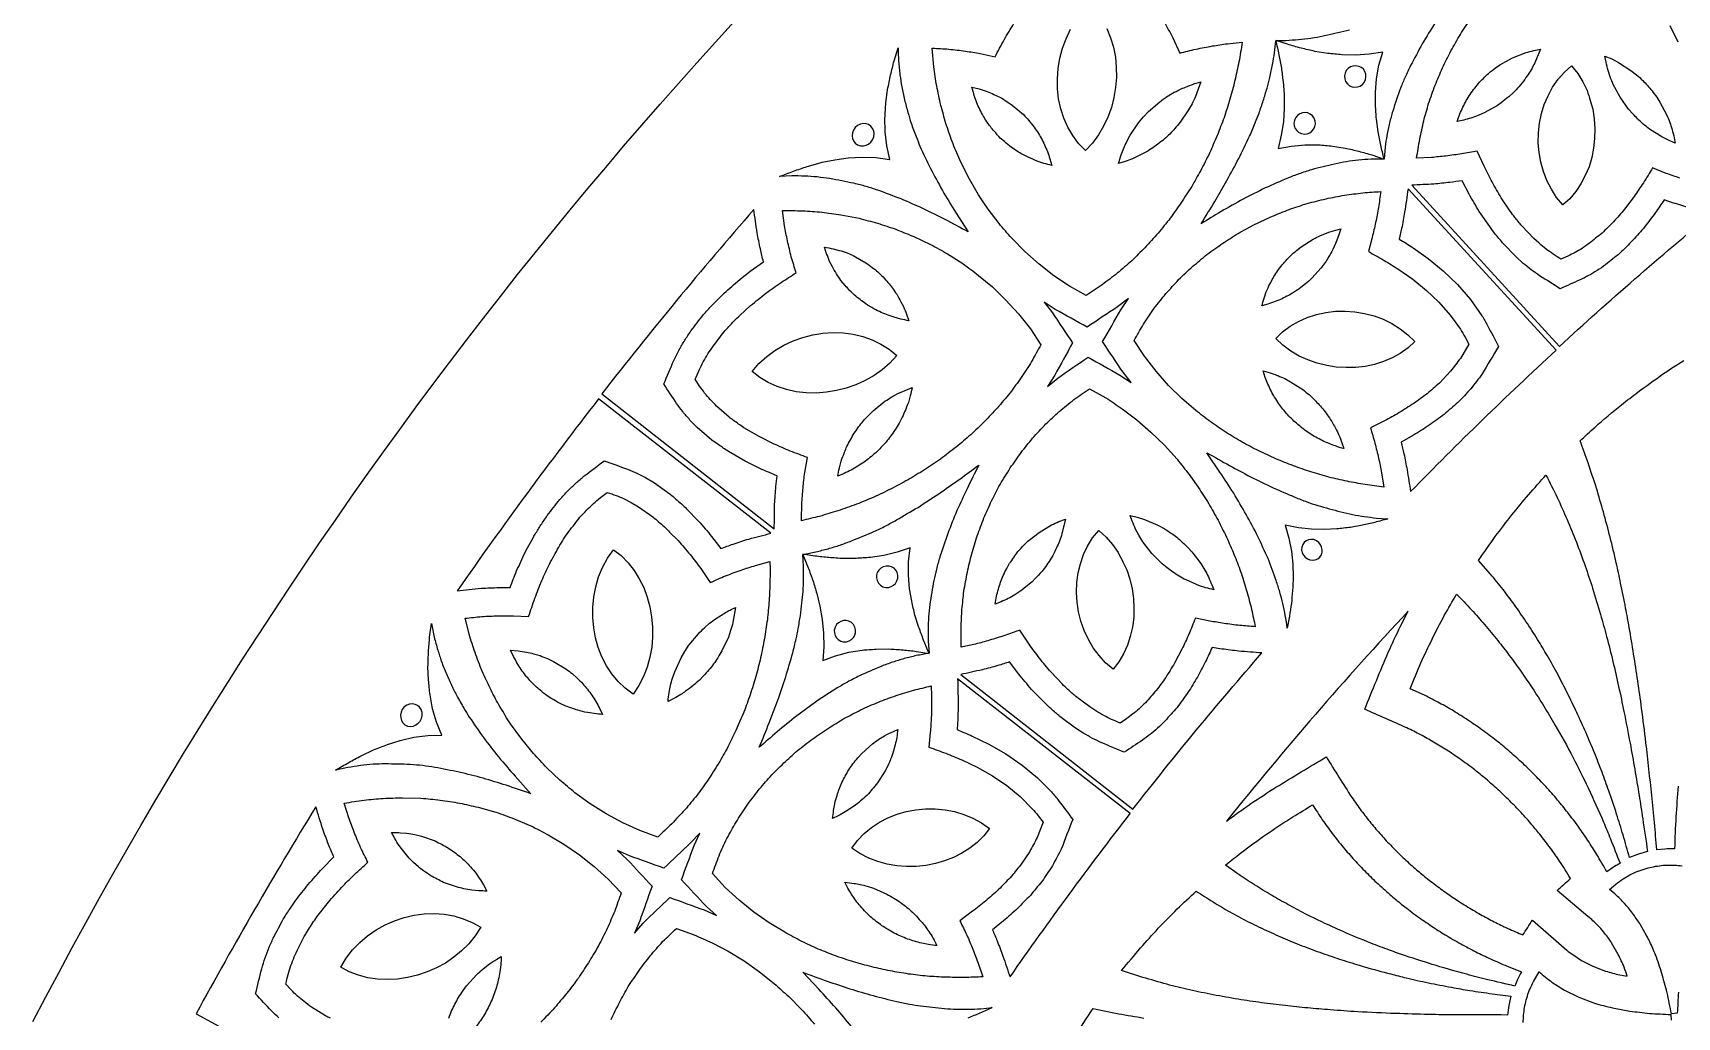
# Model space of a CAD drawing. Extents: x 10 to 990, y 10 to 990.
# Drawn here: x 65.1 to 239.3, y 726.1 to 830.3 of the extents above; entities that cross this region are included whole.
import ezdxf

# ---------------------------------------------------------------- set-up
doc = ezdxf.new("R2010")
doc.units = 0

msp = doc.modelspace()

# ---------------------------------------------------------------- linework, layer by layer
for points in [[(65.1, 725.64), (66.47, 728.27), (67.87, 730.88), (69.27, 733.49), (70.69, 736.09), (72.13, 738.68), (73.58, 741.26), (75.05, 743.83), (76.53, 746.39), (78.03, 748.94), (79.54, 751.48), (81.07, 754.01), (82.61, 756.53), (84.16, 759.04), (85.74, 761.54), (87.32, 764.02), (88.92, 766.5), (90.54, 768.97), (92.16, 771.43), (93.81, 773.88), (95.47, 776.32), (97.14, 778.75), (98.82, 781.16), (100.52, 783.57), (102.24, 785.96), (103.97, 788.35), (105.71, 790.72), (107.47, 793.09), (109.24, 795.44), (111.02, 797.78), (112.82, 800.11), (114.63, 802.43), (116.45, 804.74), (118.29, 807.03), (120.14, 809.32), (122.01, 811.59), (123.89, 813.85), (125.78, 816.1), (127.68, 818.34), (129.6, 820.57), (131.53, 822.79), (133.48, 824.99), (135.43, 827.18), (137.4, 829.36), (139.39, 831.53)], [(178.86, 830.79), (179.25, 829.81), (179.56, 828.82), (179.77, 827.77), (179.86, 826.7), (179.87, 825.63), (179.79, 824.55), (179.62, 823.49), (179.35, 822.44), (178.97, 821.43), (178.52, 820.45), (177.97, 819.54), (177.33, 818.67), (176.59, 817.88), (175.86, 818.63), (175.25, 819.47), (174.73, 820.36), (174.32, 821.31), (173.98, 822.31), (173.76, 823.35), (173.65, 824.41), (173.63, 825.49), (173.71, 826.57), (173.88, 827.65), (174.17, 828.71), (174.56, 829.72), (175.03, 830.72)]]:
    msp.add_lwpolyline(points)
for points in [[(184.98, 831.47, -0.002935), (185.84, 829.81), (186.6, 828.19, -0.005789), (188.31, 828.62, -0.006047), (190.04, 828.95, -0.005944), (191.63, 829.19), (193.21, 829.34, -0.002495), (192.86, 827.26, -0.002814), (192.43, 825.28, -0.002955), (191.91, 823.31, -0.002636), (191.28, 821.36, -0.002794), (190.55, 819.46, -0.002935), (189.73, 817.59, -0.002478), (188.81, 815.77, 0.001086), (187.85, 814.07, -0.002367), (186.71, 812.3, 0.001131), (185.58, 810.71, 0.00127), (184.31, 809.14, -0.002791), (182.89, 807.58, 0.001011), (181.51, 806.21, 0.001049), (179.97, 804.88, 0.001099), (178.36, 803.65, 0.001308), (176.67, 802.53), (174.92, 803.52), (173.26, 804.62), (171.69, 805.84), (170.19, 807.17), (168.79, 808.59, -0.004389), (167.45, 810.15), (166.28, 811.68, -0.004314), (165.14, 813.42), (164.17, 815.1), (163.28, 816.9, -0.005008), (162.47, 818.84, -0.004978), (161.81, 820.76, -0.001008), (161.28, 822.66, -0.005139), (160.84, 824.72, -0.004987), (160.54, 826.75), (160.37, 828.72, -0.005447), (162.13, 828.62, -0.006071), (163.88, 828.41, -0.006066), (165.46, 828.15), (167.02, 827.8, -0.004158), (168, 829.62, -0.005153), (169.02, 831.33, -0.001127)], [(213.64, 831.41, 0.004188), (212.27, 829.17, 0.004559), (211.04, 826.87, 0.007049), (210.46, 825.64, 0.007924), (209.98, 824.5, 0.00461), (209.15, 822.06, 0.006644), (208.81, 820.8, 0.008101), (208.54, 819.48, 0.007388), (208.34, 818.24), (208.23, 817.01, -0.004712), (207.88, 818.46, -0.004571), (207.62, 819.87), (207.42, 821.21, -0.006573), (207.32, 822.71), (207.32, 824.07), (207.43, 825.49), (207.69, 826.91), (208.09, 828.31), (206.65, 828.09), (205.2, 827.98), (203.77, 828.02, -0.004781), (202.26, 828.17), (200.91, 828.38, -0.003813), (199.44, 828.72, -0.005345), (197.99, 829.13), (196.76, 829.52, 0.004957), (198.17, 829.56, 0.003628), (199.5, 829.67, 0.005063), (200.81, 829.84, 0.004295), (202.1, 830.08, -0.00142), (204.58, 830.66, 0.00338)], [(239.57, 814.96, -0.004162), (238.11, 815.46), (236.67, 816.03, -0.002248), (235.71, 814.47, -0.003639), (234.72, 813.01), (233.7, 811.66, 0.001103), (232.55, 810.34, -0.004906), (231.32, 809.13, 0.001158), (229.97, 808.05, -0.009257), (229.21, 807.52, -0.007853), (228.47, 807.09, -0.006145), (227.7, 806.7), (226.97, 806.37), (226.97, 806.37, -0.006083), (226.14, 806.91, -0.008381), (225.4, 807.44, -0.009702), (224.65, 808.06), (224.08, 808.58), (222.82, 809.91, -0.009505), (222.1, 810.79, -0.0124), (221.6, 811.46), (220.64, 812.88, -0.004657), (219.67, 814.55, -0.003809), (218.83, 816.21), (218.1, 817.83, -0.003766), (216.45, 817.52, -0.003853), (214.78, 817.3, -0.004019), (213.24, 817.14), (211.68, 817.06, -0.004908), (212.01, 819.08, -0.005088), (212.43, 821.01, -0.001313), (212.95, 822.86, -0.005057), (213.64, 824.8, -0.005342), (214.42, 826.63, -0.00525), (215.31, 828.43, -0.005606), (216.31, 830.17, -0.005024), (217.43, 831.83, -0.001153)], [(238.51, 831.13), (239.36, 829.4, -0.003133)], [(240.62, 811.8, -0.003677), (238.9, 812.32), (237.9, 812.66, -0.003745), (236.98, 811.3, 0.001114), (235.86, 809.82, 0.001349), (234.59, 808.37, -0.004855), (233.2, 807, 0.001333), (231.7, 805.79, -0.007078), (230.79, 805.16, -0.007069), (229.9, 804.64, -0.006348), (229, 804.18, 0.001644), (226.89, 803.24, -0.002175), (224.71, 804.62, -0.007314), (223.81, 805.26, -0.005317), (222.98, 805.93), (222.21, 806.62), (220.79, 808.11, -0.006968), (220.01, 809.04, -0.006765), (219.42, 809.82), (218.31, 811.44, -0.004349), (217.23, 813.26), (216.5, 814.68, -0.004631), (215.18, 814.5, -0.003391), (213.51, 814.33, 0.001505), (211.16, 814.2), (211.16, 814.2), (226.8, 797.14, -0.013282), (243, 811.22, -0.001905)], [(239.4, 750.58, 0.009041), (239.15, 747.3, 0.00563), (239, 743.92), (239, 743.92, 0.012729), (237.96, 743.91), (237.13, 743.83, 0.002439), (236.59, 749.58, 0.002903), (235.97, 755.17, 0.003222), (235.51, 758.83, 0.006232), (235.1, 761.71, 0.006828), (234.2, 767.36, 0.009543), (233.82, 769.43, 0.005116), (233.29, 772.08, 0.003247), (232.83, 774.22, 0.001977), (232.18, 776.93, 0.002516), (231.47, 779.6, 0.001814), (230.73, 782.13, 0.003), (229.84, 784.79, -0.001194), (228.99, 787.13, -0.007783), (230.58, 788.59, -0.010186), (233.39, 790.96, -0.010067), (235.12, 792.29, -0.005437), (237.73, 794.18, -0.009944), (239.97, 795.66)], [(96.61, 725.99, -0.017147), (96.11, 726.24), (94.61, 727.17, -0.008963), (93.82, 727.75, -0.008119), (93.12, 728.34, -0.008347), (92.46, 728.98), (91.89, 729.61), (91.89, 729.61, -0.006748), (92.14, 730.63, -0.007662), (92.44, 731.57, -0.009078), (92.78, 732.48, -0.008251), (93.19, 733.38, -0.001046), (94.07, 735.05, -0.010498), (94.95, 736.38, -0.01928), (95.45, 737.07), (96.4, 738.28, -0.004827), (97.78, 739.82, -0.00459), (99.18, 741.22, -0.001139), (100.59, 742.5, -0.005896), (99.81, 744.07, -0.005692), (99.13, 745.7, -0.005724), (98.56, 747.21), (98.08, 748.76, -0.005399), (100.18, 749.09, -0.005339), (102.22, 749.27, -0.004521), (104.26, 749.34), (106.21, 749.29, -0.001012), (108.23, 749.1, -0.004571), (110.31, 748.77, -0.004588), (112.27, 748.33), (114.13, 747.81, -0.004052), (116.09, 747.11), (117.86, 746.36, -0.004136), (119.7, 745.41), (121.34, 744.44), (122.99, 743.3), (124.55, 742.07), (126.04, 740.71), (127.42, 739.26, 0.001163), (126.74, 737.34, 0.001288), (125.94, 735.48, 0.001078), (125.02, 733.66, -0.002428), (123.95, 731.87, 0.001017), (122.88, 730.24, 0.001059), (121.66, 728.63, 0.001246), (120.35, 727.08, -0.002627), (118.91, 725.56, -0.002704)], [(91.16, 726.02, -0.007455), (90.38, 726.76, -0.000749), (88.69, 728.58, -0.001707), (89.34, 731.22, -0.006444), (89.71, 732.4, -0.006987), (90.12, 733.5, -0.007603), (90.62, 734.59, -0.001296), (91.62, 736.49, -0.006752), (92.38, 737.66, -0.006999), (92.95, 738.48, -0.001309), (94.26, 740.16, -0.004398), (95.77, 741.85), (96.99, 743.07, -0.006506), (96.43, 744.37, -0.005615), (95.81, 746.01, -0.001264), (95.07, 748.38), (95.07, 748.38, 0.013328), (82.39, 726.46), (102.77, 715.37, -0.004948)], [(239.41, 728.76, 0.001806), (239.29, 726.51), (238.68, 726.47), (238.68, 726.47, -0.001625), (238.22, 728.69, -0.001479), (237.67, 730.73, 0.004329), (236.99, 732.69, 0.014144), (236.39, 734.07, 0.027527), (236.03, 734.75), (235.4, 735.87, 0.015143), (234.65, 736.97, 0.030674), (233.77, 738.06, 0.019293), (232.67, 739.16), (232.12, 739.63), (232.77, 740.2, -0.014059), (233.55, 740.74, -0.015058), (234.28, 741.16), (234.95, 741.48, -0.012089), (235.8, 741.79, -0.016387), (236.59, 742, -0.014856), (237.39, 742.14, -0.015861), (238.21, 742.21, -0.015452), (239, 742.21, -0.015854), (239.8, 742.13, -0.014018)], [(126.37, 725.86, -0.005422), (127.23, 727.66, -0.000999), (128.17, 729.34, -0.005318), (129.32, 731.06, -0.001061), (130.49, 732.59, -0.001302), (131.81, 734.1, -0.001164), (133.26, 735.5), (135.15, 734.83, -0.004427), (137.04, 733.98), (138.75, 733.09), (140.44, 732.06), (142.08, 730.91), (143.64, 729.66, -0.00328), (145.16, 728.28), (146.53, 726.92, -0.003133), (147.89, 725.37, -0.003097)], [(109.17, 726.01, -0.009122), (109.46, 726.76, -0.010429), (109.8, 727.49, -0.010063), (110.19, 728.18, -0.012635), (110.67, 728.91), (111.04, 729.43), (112.11, 730.62, -0.010417), (112.76, 731.2), (113.34, 731.66, -0.012837), (114.25, 732.25), (114.71, 732.53, -0.007892), (114.66, 731.64), (114.57, 730.92, -0.006883), (114.4, 730.05, -0.00865), (114.2, 729.28), (113.98, 728.59, -0.006775), (113.66, 727.79, -0.009251), (113.31, 727.08, -0.00944), (112.93, 726.39, -0.023407), (112.04, 725.09, -0.008108)], [(151.82, 725.11, 0.001295), (150.15, 727.1, 0.002113), (148.35, 729.07), (146.65, 730.86), (146.65, 730.86, 0.002041), (149.23, 729.92, 0.001577), (151.63, 729.11, 0.001976), (154.11, 728.38, 0.001605), (156.61, 727.75, 0.005455), (157.95, 727.48, 0.005902), (159.14, 727.29, 0.001768), (161.67, 727.02, 0.005025), (162.95, 726.95, 0.004159), (164.21, 726.94, 0.004907), (165.5, 727), (166.7, 727.11, -0.002751), (165.41, 726.52, -0.003329), (164.15, 726.01)], [(222.98, 725.53, -0.016234), (223.01, 726.33, -0.013517), (223.12, 727.14, -0.017024), (223.29, 727.93, -0.015247), (223.54, 728.72, -0.014156), (223.87, 729.48, -0.01582), (224.26, 730.24), (224.67, 730.89, 0.030241), (226.02, 729.81), (227.34, 728.97), (228.86, 728.22), (230.51, 727.59, 0.019773), (232.42, 727.09), (234.26, 726.74, -0.001346), (236.35, 726.5, -0.001536), (238.6, 726.38), (238.65, 725.77)], [(175.45, 724.05, -0.002396), (177.4, 727.02, 0.001779), (180.12, 726.46, 0.001617), (182.79, 726.01, 0.00286)]]:
    msp.add_lwpolyline(points, format="xyb")
for points in [[(188.85, 810.12, 0.00127), (190.3, 812.49), (191.59, 814.72, 0.001518), (192.84, 817.03, 0.001719), (193.99, 819.4, 0.005816), (194.59, 820.83, 0.004963), (194.99, 821.84, 0.004373), (195.43, 823.16, 0.006951), (195.83, 824.47, 0.00627), (196.14, 825.62, 0.005509), (196.42, 826.99, 0.005433), (196.62, 828.23), (196.76, 829.51, -0.003399), (197.09, 828.03, -0.004054), (197.35, 826.61, -0.004482), (197.53, 825.18), (197.65, 823.82), (197.66, 822.38), (197.56, 820.93), (197.34, 819.5), (197, 818.08), (198.42, 818.35), (199.85, 818.49), (201.27, 818.48, -0.006218), (202.78, 818.35), (204.11, 818.14, -0.004965), (205.57, 817.8, -0.004544), (206.95, 817.41), (208.23, 816.98, 0.006063), (206.85, 816.96, 0.006189), (205.53, 816.86, 0.006796), (204.26, 816.7, 0.005808), (202.98, 816.45, 0.001454), (200.55, 815.85, 0.007169), (199.2, 815.4, 0.00603), (198.04, 814.96, 0.004313), (195.65, 813.92, 0.003675), (193.32, 812.74, 0.004535), (190.97, 811.42, 0.00168), (188.85, 810.12)], [(164.16, 809.27, 0.003736), (161.73, 810.58, 0.003279), (159.45, 811.71, 0.003993), (157.06, 812.76, 0.003622), (154.6, 813.68, 0.005429), (153.36, 814.08, 0.006824), (152.08, 814.41, 0.004458), (149.5, 814.91, 0.007232), (148.19, 815.08, 0.005343), (146.85, 815.17, 0.00686), (145.49, 815.19), (144.19, 815.12, -0.003916), (145.68, 815.7, -0.004838), (147.12, 816.19), (148.5, 816.59, -0.006482), (150.05, 816.9), (151.46, 817.1), (152.93, 817.19), (154.42, 817.13), (155.85, 816.94), (155.86, 816.93), (155.89, 816.93), (155.57, 818.38), (155.38, 819.85), (155.36, 821.34, -0.005993), (155.46, 822.91), (155.64, 824.33, -0.004539), (155.96, 825.89, -0.005183), (156.33, 827.38), (156.75, 828.77, 0.00704), (156.8, 827.31, 0.007037), (156.95, 825.89, 0.007346), (157.13, 824.63, 0.006828), (157.44, 823.25, 0.008319), (157.79, 821.92, 0.006422), (158.13, 820.78, 0.007886), (158.66, 819.37, 0.006685), (159.07, 818.33, 0.004213), (160.19, 815.96, 0.003002), (161.44, 813.66, 0.003605), (162.83, 811.35), (164.16, 809.27)], [(215.98, 820.96, -0.008917), (216.26, 821.76, -0.009991), (216.58, 822.48, -0.010063), (216.94, 823.17, -0.011836), (217.34, 823.83, -0.011927), (217.83, 824.5), (218.22, 824.98, -0.011214), (219.29, 826.05, -0.012497), (220.05, 826.64), (220.5, 826.96), (221.84, 827.69), (223.27, 828.25, -0.010371), (224.1, 828.47), (224.8, 828.61), (224.2, 827.16, -0.009634), (223.8, 826.42, -0.009046), (223.39, 825.78, -0.013189), (222.85, 825.06), (222.51, 824.62, -0.007543), (221.93, 824.03), (221.44, 823.57, -0.01208), (220.63, 822.94), (220.24, 822.66), (218.91, 821.91), (218.21, 821.6, -0.009064), (217.43, 821.32, -0.008391), (216.67, 821.11), (215.98, 820.96)], [(239.08, 818.66, -0.009172), (238.3, 819), (237.67, 819.32), (236.35, 820.16, -0.010229), (235.69, 820.68, -0.011643), (235.08, 821.25, -0.010333), (234.59, 821.75), (234.13, 822.27), (233.25, 823.52), (232.51, 824.89, -0.009735), (232.19, 825.67), (231.97, 826.35, -0.010506), (231.76, 827.24), (231.63, 827.89), (232.36, 827.58), (233.05, 827.22), (234.37, 826.37), (234.97, 825.9, -0.011416), (235.64, 825.29, -0.010526), (236.12, 824.78, -0.010041), (236.62, 824.2, -0.012536), (237.11, 823.52), (237.45, 823), (238.18, 821.64, -0.008639), (238.5, 820.86, -0.011056), (238.74, 820.12, -0.012065), (238.96, 819.22), (239.08, 818.66)], [(227.18, 812.12), (226.51, 812.91), (225.95, 813.79), (225.48, 814.7), (225.12, 815.66), (224.83, 816.66), (224.65, 817.68), (224.57, 818.71), (224.59, 819.74), (224.7, 820.77), (224.9, 821.79), (225.2, 822.77), (225.6, 823.69), (226.09, 824.6), (226.67, 825.42), (227.33, 826.18), (228.1, 826.85), (228.75, 826.04), (229.28, 825.14), (229.73, 824.22, -0.007354), (230.08, 823.17), (230.33, 822.25), (230.5, 821.22), (230.56, 820.18), (230.53, 819.15), (230.42, 818.13), (230.23, 817.14), (229.94, 816.16), (229.55, 815.24), (229.09, 814.36), (228.54, 813.54), (227.91, 812.78), (227.18, 812.12)], [(164.56, 824.6), (165.34, 824.41, -0.007262), (166.18, 824.13, -0.010314), (166.9, 823.83), (167.54, 823.52, -0.007648), (168.27, 823.08), (168.85, 822.68), (170.02, 821.68, -0.008034), (170.58, 821.08), (171.03, 820.53, -0.008382), (171.51, 819.85, -0.010194), (171.91, 819.18, -0.010528), (172.26, 818.49, -0.009771), (172.57, 817.76, -0.007454), (172.83, 817.01), (173.04, 816.3, -0.006907), (172.2, 816.52), (171.5, 816.74, -0.011351), (170.52, 817.18, -0.01827), (169.95, 817.46, -0.011985), (169.35, 817.81), (168.76, 818.21, -0.011914), (168.01, 818.83), (167.58, 819.2, -0.011546), (166.93, 819.92, -0.01483), (166.53, 820.41, -0.012521), (166.05, 821.1, -0.012113), (165.68, 821.7, -0.011593), (165.33, 822.4, -0.008817), (165.02, 823.13, -0.010251), (164.76, 823.89), (164.56, 824.6)], [(188.81, 825.14), (188.26, 823.61, -0.009523), (187.89, 822.81), (187.53, 822.18), (186.63, 820.87, -0.009569), (186.08, 820.21, -0.008916), (185.53, 819.63, -0.009999), (184.95, 819.1, -0.010998), (184.27, 818.55), (183.75, 818.17, -0.0082), (183.01, 817.72, -0.012802), (182.13, 817.27, -0.014652), (181.57, 817.01, -0.007995), (180.82, 816.73), (180.11, 816.5, -0.010681), (180.39, 817.43, -0.012507), (180.65, 818.12, -0.010531), (180.98, 818.85), (181.33, 819.5), (182.23, 820.82), (182.73, 821.44), (183.28, 822.01), (184.48, 823.05, -0.009389), (185.19, 823.55), (185.81, 823.95, -0.010474), (186.59, 824.34, -0.013066), (187.82, 824.84, -0.03201), (188.31, 825), (188.81, 825.14)], [(217.2, 797.36), (216.32, 795.87, 0.001121), (215.28, 794.51), (214.09, 793.26, 0.00111), (212.79, 792.13, 0.001086), (211.38, 791.09, -0.003263), (209.83, 790.12, -0.00206), (208.29, 789.27), (206.79, 788.51, -0.002396), (207.26, 786.89, -0.00332), (207.65, 785.31, -0.00246), (207.97, 783.76), (208.21, 782.24, -0.002996), (206.22, 782.5, -0.002436), (204.31, 782.85, -0.003213), (202.39, 783.29, -0.002916), (200.49, 783.84, -0.003091), (198.62, 784.49, -0.002843), (196.78, 785.23, -0.003537), (194.96, 786.06, -0.003323), (193.2, 787, -0.003739), (191.5, 788.02, -0.004022), (189.85, 789.14, -0.004055), (188.28, 790.36), (186.82, 791.62), (185.4, 793.01), (184.08, 794.51), (182.85, 796.09), (181.75, 797.76, -0.001311), (182.75, 799.5, -0.001103), (183.88, 801.17, -0.001039), (185.12, 802.73, -0.001043), (186.47, 804.21, -0.004491), (187.98, 805.62, -0.001168), (189.46, 806.87, -0.004458), (191.14, 808.06, -0.001172), (192.76, 809.1, -0.004928), (194.58, 810.08, -0.004478), (196.4, 810.92, -0.001188), (198.19, 811.65, -0.001215), (200.08, 812.27, -0.004659), (202.08, 812.77, -0.005262), (204.03, 813.15, -0.005261), (205.99, 813.4, -0.001052), (207.88, 813.54, -0.002377), (207.64, 811.86, -0.003386), (207.34, 810.27, -0.002275), (206.97, 808.68), (206.57, 807.19, -0.003552), (208.23, 806.25, -0.004682), (209.81, 805.27), (211.27, 804.24), (212.72, 803.07), (214.04, 801.81), (215.25, 800.43), (216.31, 798.96, -0.006589), (216.81, 798.11), (217.2, 797.36)], [(211.04, 781.76, -0.013094), (226.46, 796.74), (210.77, 813.81, -0.000937), (210.41, 811.35, -0.002796), (210.09, 809.63), (209.83, 808.51, -0.004801), (211.3, 807.59), (212.9, 806.45), (214.5, 805.13), (216, 803.69), (217.39, 802.09), (218.6, 800.38, -0.005631), (219.2, 799.35, 0.000825), (220.35, 797.13, 0.002062), (218.63, 794.22, 0.001351), (217.42, 792.63, 0.001077), (216.06, 791.2, 0.001279), (214.59, 789.93, 0.001112), (213.02, 788.78, -0.002624), (211.34, 787.73), (210.03, 787, -0.004239), (210.34, 785.75, -0.002406), (210.67, 784.07, 0.00144), (211.04, 781.76)], [(141.47, 811.64, 0.013328), (125.36, 792.11), (143.64, 777.82, -0.004948), (143.67, 780.44, -0.005308), (143.81, 782.3), (143.93, 783.43, -0.003786), (142.33, 784.11), (140.56, 784.98), (138.79, 786.01, -0.008292), (137.69, 786.75), (137.03, 787.22), (135.48, 788.56), (134.7, 789.34, -0.006908), (133.94, 790.23, -0.007455), (133.29, 791.09, -0.000749), (131.93, 793.16, -0.001707), (133, 795.66, -0.006444), (133.56, 796.76, -0.006987), (134.15, 797.78, -0.007603), (134.81, 798.78, -0.001296), (136.11, 800.48, -0.006752), (137.06, 801.52, -0.006999), (137.75, 802.22, -0.001309), (139.32, 803.67, -0.004398), (141.09, 805.09), (142.49, 806.09, -0.006506), (142.16, 807.47, -0.005615), (141.82, 809.18, -0.001264), (141.47, 811.64)], [(135.24, 793.65, -0.006748), (135.67, 794.62, -0.007662), (136.11, 795.49, -0.009078), (136.6, 796.34, -0.008251), (137.15, 797.15, -0.001046), (138.3, 798.66, -0.010498), (139.38, 799.83, -0.01928), (139.99, 800.42), (141.12, 801.46, -0.004827), (142.74, 802.76, -0.00459), (144.35, 803.91, -0.001139), (145.95, 804.94, -0.005896), (145.44, 806.61, -0.005692), (145.03, 808.33, -0.005724), (144.72, 809.91), (144.5, 811.52, -0.005399), (146.64, 811.5, -0.005339), (148.67, 811.35, -0.004521), (150.7, 811.07), (152.61, 810.71, -0.001012), (154.57, 810.19, -0.004571), (156.57, 809.52, -0.004588), (158.43, 808.76), (160.19, 807.94, -0.004052), (162, 806.93), (163.62, 805.9, -0.004136), (165.28, 804.66), (166.74, 803.43), (168.18, 802.04), (169.52, 800.57), (170.76, 798.98), (171.88, 797.32, 0.001163), (170.9, 795.54, 0.001288), (169.8, 793.84, 0.001078), (168.6, 792.2, -0.002428), (167.24, 790.6, 0.001017), (165.92, 789.17, 0.001059), (164.45, 787.78, 0.001246), (162.91, 786.47, -0.002627), (161.23, 785.21, -0.002704), (159.54, 784.06, -0.003038), (157.81, 783.01, -0.002631), (156.01, 782.05, -0.002697), (154.17, 781.17, 0.001253), (152.36, 780.42, -0.002059), (150.37, 779.72, -0.002966), (148.43, 779.14, 0.00098), (146.53, 778.67, -0.005425), (146.55, 780.42, -0.005209), (146.68, 782.16, -0.005576), (146.86, 783.77), (147.14, 785.37, -0.003118), (145.33, 786.05, -0.003619), (143.63, 786.79), (142.02, 787.59), (140.42, 788.53, -0.010251), (139.31, 789.3, -0.017147), (138.85, 789.64), (137.53, 790.8, -0.008963), (136.85, 791.5, -0.008119), (136.26, 792.2, -0.008347), (135.71, 792.93), (135.24, 793.65)], [(203.64, 809.58, -0.006926), (203.38, 808.76, -0.010114), (203.1, 808.03), (202.81, 807.4, -0.009923), (202.36, 806.61, -0.011977), (201.99, 806.03), (201.58, 805.47), (200.58, 804.35, -0.010967), (199.92, 803.77), (199.43, 803.37, -0.011773), (198.63, 802.84, -0.012329), (198.1, 802.53, -0.009134), (197.42, 802.18, -0.010552), (196.71, 801.88, -0.011043), (195.91, 801.6), (195.28, 801.42, -0.007447), (195.52, 802.24), (195.75, 802.92, -0.010234), (196.14, 803.74, -0.010885), (196.47, 804.36, -0.011944), (196.87, 805.01, -0.009267), (197.32, 805.62, -0.011304), (197.81, 806.21, -0.010564), (198.34, 806.75, -0.013191), (198.96, 807.3), (199.44, 807.68), (200.73, 808.51, -0.010593), (201.48, 808.87), (202.13, 809.14, -0.01305), (203.13, 809.44), (203.64, 809.58)], [(148.95, 807.65, -0.009697), (149.88, 807.46), (150.52, 807.31, -0.010466), (151.34, 807.03), (151.99, 806.75), (153.34, 805.99, -0.007965), (154.01, 805.51, -0.010934), (154.61, 805.02, -0.010853), (155.16, 804.49, -0.009485), (155.68, 803.91, -0.011478), (156.16, 803.31, -0.010216), (156.6, 802.66, -0.012307), (157.05, 801.86), (157.32, 801.36, -0.006912), (157.64, 800.55), (157.88, 799.85, -0.006924), (157.03, 800.03), (156.32, 800.22, -0.008811), (155.51, 800.51, -0.010667), (154.79, 800.82, -0.012969), (153.98, 801.24), (153.5, 801.52, -0.008534), (152.28, 802.44, -0.009798), (151.62, 803.07, -0.012624), (151.14, 803.58), (150.7, 804.13, -0.010084), (150.22, 804.83, -0.013033), (149.77, 805.63), (149.5, 806.14, -0.00791), (149.18, 806.95), (148.95, 807.65)], [(181.44, 793.3), (180.55, 794.43, -0.000995), (178.42, 797.64, -0.002096), (180.34, 801), (181.15, 802.2), (180, 801.33, 0.002095), (176.77, 799.17, 0.000988), (173.39, 801.05), (172.23, 801.82), (173.09, 800.7, 0.001), (175.23, 797.5, 0.002416), (173.34, 794.09), (172.57, 792.9), (173.66, 793.79, -0.002426), (176.88, 795.99, -0.000992), (180.25, 794.1), (181.44, 793.3)], [(203.96, 786.31, -0.010425), (203.09, 786.59, -0.01065), (202.4, 786.84, -0.008745), (201.69, 787.16, -0.009786), (201.01, 787.51, -0.00857), (200.35, 787.92, -0.010135), (199.72, 788.36, -0.01156), (199.08, 788.88, -0.010575), (198.56, 789.35, -0.009307), (198.02, 789.9, -0.008306), (197.52, 790.49), (197.1, 791.04, -0.009335), (196.64, 791.75, -0.025184), (195.93, 793.13, -0.008899), (195.65, 793.85), (195.42, 794.54, -0.011444), (196.39, 794.25, -0.013689), (196.99, 794.04, -0.010317), (197.71, 793.73), (198.33, 793.4), (199.62, 792.56, -0.010614), (200.28, 792.03, -0.012356), (200.88, 791.46, -0.010562), (201.36, 790.96, -0.008612), (201.86, 790.37, -0.010428), (202.32, 789.75, -0.013033), (202.81, 788.97, -0.012724), (203.12, 788.42, -0.010266), (203.45, 787.73, -0.011015), (203.75, 786.93), (203.96, 786.31)], [(150.35, 783.39, -0.007149), (150.53, 784.26), (150.72, 784.99, -0.011467), (151.08, 785.94, -0.011545), (151.33, 786.54, -0.010777), (151.7, 787.26, -0.009122), (152.11, 787.95, -0.010429), (152.57, 788.61, -0.010063), (153.06, 789.23, -0.012635), (153.65, 789.87), (154.11, 790.32), (155.36, 791.32, -0.010417), (156.1, 791.79), (156.74, 792.14, -0.012837), (157.74, 792.58), (158.24, 792.78, -0.007892), (158.04, 791.91), (157.84, 791.21, -0.006883), (157.52, 790.38, -0.00865), (157.2, 789.65), (156.87, 789.01, -0.006775), (156.42, 788.28, -0.009251), (155.96, 787.63, -0.00944), (155.47, 787.01, -0.023407), (154.38, 785.88, -0.008108), (153.77, 785.36, -0.010185), (153.14, 784.88, -0.008238), (152.47, 784.44, -0.010225), (151.78, 784.04, -0.006371), (151.04, 783.69), (150.35, 783.39)], [(180.26, 757.25, -0.006083), (179.36, 757.64, -0.008381), (178.54, 758.05, -0.009702), (177.7, 758.54), (177.05, 758.95), (175.59, 760.06, -0.009505), (174.74, 760.81, -0.0124), (174.14, 761.39), (172.95, 762.63, -0.004657), (171.72, 764.12, -0.003809), (170.62, 765.62), (169.63, 767.1, -0.003766), (168.05, 766.52, -0.003853), (166.44, 766.02, -0.004019), (164.95, 765.61), (163.43, 765.28, -0.004908), (163.42, 767.33, -0.005088), (163.52, 769.3, -0.001313), (163.72, 771.21, -0.005057), (164.09, 773.24, -0.005342), (164.55, 775.17, -0.00525), (165.14, 777.09, -0.005606), (165.84, 778.97, -0.005024), (166.66, 780.8, -0.001153), (167.55, 782.51, -0.005319), (168.64, 784.27, -0.005422), (169.79, 785.91, -0.000999), (170.99, 787.41, -0.005318), (172.41, 788.92, -0.001061), (173.81, 790.24, -0.001302), (175.37, 791.51, -0.001164), (177.02, 792.65), (178.77, 791.68, -0.004427), (180.5, 790.53), (182.04, 789.37), (183.54, 788.07), (184.97, 786.67), (186.3, 785.19, -0.00328), (187.57, 783.58), (188.7, 782, -0.003133), (189.79, 780.26, -0.003097), (190.76, 778.51, -0.003103), (191.64, 776.72, -0.002729), (192.43, 774.9, -0.003329), (193.12, 773.05, -0.002784), (193.71, 771.17, -0.002622), (194.2, 769.28, 0.001228), (194.59, 767.45, -0.003312), (192.94, 767.58, -0.003801), (191.28, 767.8, -0.004162), (189.76, 768.05), (188.24, 768.37, -0.002248), (187.56, 766.68, -0.003639), (186.82, 765.08), (186.03, 763.58, 0.001103), (185.11, 762.08, -0.004906), (184.1, 760.7, 0.001158), (182.95, 759.4, -0.009257), (182.29, 758.76, -0.007853), (181.63, 758.21, -0.006145), (180.93, 757.7), (180.26, 757.25)], [(143.28, 777.35), (125.03, 791.59, 0.013098), (110.05, 771.25, -0.001447), (112.58, 771.52, -0.003824), (114.47, 771.6), (115.65, 771.61, -0.005336), (116.34, 773.36, -0.001286), (117.23, 775.3, -0.003702), (118.32, 777.27, -0.006594), (118.92, 778.24, -0.008119), (119.59, 779.22, -0.001098), (120.91, 780.91, -0.006132), (121.78, 781.85, -0.008407), (122.61, 782.65, -0.005993), (123.51, 783.42, -0.001259), (125.61, 785.02, -0.004169), (128.07, 784.14, -0.007625), (129.06, 783.72), (129.99, 783.25), (130.93, 782.68), (132.62, 781.48, -0.008833), (133.79, 780.46, -0.016802), (134.35, 779.93), (135.62, 778.64, -0.003624), (136.99, 777.01), (137.96, 775.72, -0.006727), (139.28, 776.2, -0.005784), (140.94, 776.74, -0.001441), (143.28, 777.35)], [(189.47, 785.87, 0.002041), (191.86, 784.52, 0.001577), (194.09, 783.33, 0.001976), (196.42, 782.19, 0.001605), (198.78, 781.17, 0.005455), (200.06, 780.68, 0.005902), (201.2, 780.29, 0.001768), (203.65, 779.61, 0.005025), (204.9, 779.33, 0.004159), (206.14, 779.12, 0.004907), (207.42, 778.96), (208.63, 778.87, -0.002751), (207.26, 778.5, -0.003329), (205.93, 778.2), (204.66, 777.97, -0.004722), (203.24, 777.81), (201.92, 777.74), (200.54, 777.77), (199.15, 777.94), (197.76, 778.21), (198.15, 776.84), (198.41, 775.46), (198.57, 774.09), (198.6, 772.71, -0.003807), (198.54, 771.27, -0.003811), (198.41, 769.92, -0.003587), (198.21, 768.57), (197.98, 767.31, 0.005106), (197.77, 768.64, 0.003181), (197.5, 769.9, 0.00532), (197.19, 771.12, 0.004415), (196.8, 772.35, -0.001308), (195.94, 774.67, -0.001078), (194.87, 777.01, 0.001799), (193.62, 779.35, 0.001295), (192.3, 781.58, 0.002113), (190.85, 783.83), (189.47, 785.87)], [(165.29, 784.55, 0.004068), (164.06, 782.07, 0.003593), (162.99, 779.76, 0.004188), (162.01, 777.32, 0.004559), (161.17, 774.85, 0.007049), (160.81, 773.54, 0.007924), (160.53, 772.34, 0.00461), (160.11, 769.8, 0.006644), (159.98, 768.5, 0.008101), (159.93, 767.15, 0.007388), (159.94, 765.9), (160.03, 764.66, -0.004712), (159.45, 766.04, -0.004571), (158.95, 767.38), (158.54, 768.68, -0.006573), (158.2, 770.14), (157.97, 771.48), (157.85, 772.9), (157.87, 774.34), (158.03, 775.79), (156.65, 775.33), (155.23, 774.99), (153.82, 774.79, -0.004781), (152.31, 774.69), (150.94, 774.67, -0.003813), (149.43, 774.77, -0.005345), (147.94, 774.93), (146.66, 775.12, 0.004957), (148.04, 775.38, 0.003628), (149.33, 775.71, 0.005063), (150.6, 776.09, 0.004295), (151.83, 776.55, -0.00142), (154.19, 777.52, 0.00338), (155.44, 778.13, 0.003235), (156.59, 778.76, 0.001129), (158.86, 780.09, 0.000888), (161.06, 781.53, 0.001621), (163.28, 783.08, -0.001279), (165.29, 784.55)], [(236.15, 743.65), (235.18, 743.38), (234.23, 743.01, 0.002304), (233.55, 745.4, 0.003428), (232.87, 747.6, 0.004353), (232.03, 750.07, 0.004721), (231.32, 752.04, 0.003596), (230.52, 754.09, 0.003441), (229.63, 756.21, 0.004352), (228.64, 758.38, 0.004436), (227.65, 760.42, 0.004644), (226.66, 762.34, 0.004639), (225.53, 764.37, 0.00308), (224.5, 766.1, 0.004276), (223.26, 768.02, 0.004682), (222.04, 769.78, 0.003651), (220.83, 771.4, 0.003692), (219.52, 773.02), (218.23, 774.47, -0.005953), (220.01, 777, -0.005921), (221.77, 779.29, -0.004299), (223.53, 781.43, -0.001872), (225.38, 783.51, -0.002568), (226.57, 781.14, -0.001993), (227.62, 778.81, -0.001893), (228.6, 776.41, -0.003056), (229.53, 773.9, -0.001519), (230.32, 771.53, -0.002941), (231.16, 768.74, -0.003489), (231.81, 766.42, -0.002763), (232.47, 763.78, -0.003137), (233.08, 761.12, -0.003759), (233.64, 758.46, -0.004156), (234.29, 755.11, -0.006291), (235.25, 749.58, -0.006343), (235.63, 747.11, 0.002354), (236.15, 743.65)], [(125.94, 781.68, -0.007162), (126.88, 781.35, -0.008583), (127.72, 780.99), (128.48, 780.61), (129.26, 780.15), (130.77, 779.09, -0.009757), (131.99, 778.03, -0.016739), (132.55, 777.48), (133.46, 776.57, -0.004066), (134.71, 775.1, -0.002935), (135.84, 773.6), (136.86, 772.13, -0.005789), (138.47, 772.84, -0.006047), (140.12, 773.45, -0.005944), (141.65, 773.94), (143.18, 774.35, -0.002495), (143.18, 772.24, -0.002814), (143.09, 770.22, -0.002955), (142.9, 768.19, -0.002636), (142.59, 766.16, -0.002794), (142.19, 764.17, -0.002935), (141.69, 762.19, -0.002478), (141.08, 760.25, 0.001086), (140.42, 758.41, -0.002367), (139.58, 756.47, 0.001131), (138.73, 754.72, 0.00127), (137.74, 752.96, -0.002791), (136.59, 751.19, 0.001011), (135.45, 749.61, 0.001049), (134.16, 748.05, 0.001099), (132.77, 746.57, 0.001308), (131.29, 745.18), (129.4, 745.87), (127.58, 746.69), (125.83, 747.63), (124.13, 748.69), (122.52, 749.87, -0.004389), (120.93, 751.19), (119.53, 752.51, -0.004314), (118.12, 754.03), (116.89, 755.53), (115.71, 757.15, -0.005008), (114.59, 758.94, -0.004978), (113.63, 760.72, -0.001008), (112.79, 762.5, -0.005139), (112.02, 764.47, -0.004987), (111.39, 766.42), (110.89, 768.34, -0.005447), (112.65, 768.53, -0.006071), (114.41, 768.61, -0.006066), (116.01, 768.62), (117.61, 768.53, -0.004158), (118.27, 770.47, -0.005153), (119, 772.33, -0.001127), (119.81, 774.08, -0.003793), (120.81, 775.88, -0.006777), (121.32, 776.72, -0.009289), (121.88, 777.54, -0.001068), (123.05, 779.04, -0.006663), (123.78, 779.82, -0.008596), (124.47, 780.49, -0.007647), (125.22, 781.13), (125.94, 781.68)], [(167.02, 769.83, -0.008917), (167.17, 770.67, -0.009991), (167.37, 771.43, -0.010063), (167.61, 772.17, -0.011836), (167.89, 772.88, -0.011927), (168.27, 773.63), (168.57, 774.17, -0.011214), (169.45, 775.4, -0.012497), (170.11, 776.11), (170.5, 776.5), (171.7, 777.44), (173.01, 778.23, -0.010371), (173.79, 778.58), (174.47, 778.83), (174.11, 777.31, -0.009634), (173.84, 776.51, -0.009046), (173.54, 775.81, -0.013189), (173.13, 775), (172.86, 774.52, -0.007543), (172.39, 773.84), (171.98, 773.31, -0.01208), (171.28, 772.55), (170.95, 772.21), (169.76, 771.26), (169.12, 770.83, -0.009064), (168.4, 770.43, -0.008391), (167.68, 770.1), (167.02, 769.83)], [(190.19, 771.37, -0.009172), (189.36, 771.58), (188.69, 771.79), (187.25, 772.4, -0.010229), (186.52, 772.8, -0.011643), (185.82, 773.26, -0.010333), (185.25, 773.68), (184.72, 774.12), (183.64, 775.2), (182.69, 776.43, -0.009735), (182.24, 777.15), (181.91, 777.78, -0.010506), (181.55, 778.63), (181.32, 779.24), (182.09, 779.06), (182.84, 778.82), (184.27, 778.2), (184.95, 777.84, -0.011416), (185.7, 777.34, -0.010526), (186.27, 776.92, -0.010041), (186.85, 776.42, -0.012536), (187.45, 775.84), (187.87, 775.38), (188.81, 774.16, -0.008639), (189.26, 773.44, -0.011056), (189.62, 772.75, -0.012065), (189.98, 771.9), (190.19, 771.37)], [(179.53, 762.95), (178.73, 763.63), (178.04, 764.4), (177.43, 765.22), (176.91, 766.11), (176.46, 767.05), (176.12, 768.03), (175.87, 769.03), (175.72, 770.05), (175.66, 771.08), (175.68, 772.12), (175.82, 773.14), (176.07, 774.11), (176.4, 775.09), (176.83, 775.99), (177.36, 776.86), (178.01, 777.64), (178.78, 776.94), (179.46, 776.15), (180.05, 775.31, -0.007354), (180.57, 774.33), (180.97, 773.47), (181.3, 772.48), (181.53, 771.47), (181.68, 770.44), (181.74, 769.42), (181.71, 768.41), (181.58, 767.4), (181.35, 766.42), (181.05, 765.48), (180.64, 764.59), (180.14, 763.73), (179.53, 762.95)], [(142.05, 754.68, 0.00127), (143.09, 757.26), (144, 759.66, 0.001518), (144.85, 762.15, 0.001719), (145.59, 764.68, 0.005816), (145.95, 766.18, 0.004963), (146.17, 767.25, 0.004373), (146.4, 768.62, 0.006951), (146.57, 769.98, 0.00627), (146.68, 771.16, 0.005509), (146.74, 772.56, 0.005433), (146.74, 773.82), (146.66, 775.1, -0.003399), (147.23, 773.7, -0.004054), (147.72, 772.34, -0.004482), (148.14, 770.96), (148.47, 769.63), (148.72, 768.22), (148.86, 766.77), (148.88, 765.33), (148.77, 763.87), (150.13, 764.37), (151.52, 764.75), (152.93, 764.97, -0.006218), (154.43, 765.08), (155.78, 765.1, -0.004965), (157.28, 765, -0.004544), (158.7, 764.84), (160.04, 764.63, 0.006063), (158.68, 764.39, 0.006189), (157.39, 764.07, 0.006796), (156.17, 763.7, 0.005808), (154.95, 763.25, 0.001454), (152.65, 762.25, 0.007169), (151.39, 761.59, 0.00603), (150.31, 760.97, 0.004313), (148.13, 759.55, 0.003675), (146.02, 758, 0.004535), (143.93, 756.31, 0.00168), (142.05, 754.68)], [(233.23, 742.4, 0.013576), (232.43, 741.93), (231.83, 741.51, 0.005551), (230.76, 743.33, 0.006908), (229.83, 744.8, 0.004239), (228.86, 746.23, 0.005033), (227.7, 747.76, 0.004428), (226.62, 749.1, 0.005616), (225.35, 750.53, 0.006197), (224.09, 751.84, 0.006927), (222.79, 753.11, 0.00592), (221.43, 754.31, 0.005209), (220.12, 755.41, 0.005753), (218.6, 756.54, 0.007337), (217.11, 757.56, 0.006676), (215.58, 758.53, 0.00561), (214.11, 759.37, 0.005107), (212.52, 760.19), (210.98, 760.89, -0.005934), (212.13, 763.62, -0.006201), (213.32, 766.14, -0.006157), (214.61, 768.63, -0.001433), (215.91, 770.91, -0.004673), (217.49, 769.25, -0.005235), (218.87, 767.69, -0.00511), (220.28, 765.98, -0.005448), (221.5, 764.42, -0.005464), (222.79, 762.64, -0.004852), (223.93, 760.97, -0.00541), (225.15, 759.05, -0.006478), (226.33, 757.07, -0.012795), (228.24, 753.62, -0.00468), (229.84, 750.39, -0.008037), (231.48, 746.75, -0.007944), (232.2, 744.99, -0.003604), (233.23, 742.4)], [(139.53, 769.49), (139.25, 767.89, -0.009523), (139.01, 767.04), (138.77, 766.35), (138.09, 764.91, -0.009569), (137.65, 764.17, -0.008916), (137.21, 763.51, -0.009999), (136.72, 762.89, -0.010998), (136.14, 762.24), (135.7, 761.78, -0.0082), (135.04, 761.22, -0.012802), (134.24, 760.62, -0.014652), (133.74, 760.27, -0.007995), (133.05, 759.87), (132.38, 759.53, -0.010681), (132.51, 760.49, -0.012507), (132.64, 761.22, -0.010531), (132.85, 762), (133.09, 762.69), (133.76, 764.14), (134.15, 764.83), (134.6, 765.49), (135.61, 766.71, -0.009389), (136.23, 767.33), (136.77, 767.81, -0.010474), (137.48, 768.33, -0.013066), (138.61, 769.03, -0.03201), (139.07, 769.26), (139.53, 769.49)], [(210.8, 769.11, 0.018607), (191.54, 746.86, -0.005996), (194.12, 748.72, -0.005207), (196.78, 750.45, -0.004237), (202.11, 753.66, 0.004014), (204.82, 749.36, 0.007907), (205.82, 747.96, 0.007826), (206.84, 746.66, 0.007214), (207.91, 745.4, 0.007873), (209.04, 744.19, 0.007936), (210.22, 743.02, 0.008056), (211.53, 741.84, 0.005574), (212.65, 740.89, 0.006549), (214.05, 739.82, 0.00639), (215.42, 738.85, 0.004993), (216.73, 737.99, 0.005914), (218.26, 737.09, 0.007217), (219.73, 736.29, 0.004612), (221.14, 735.59, 0.005145), (222.76, 734.88), (222.94, 734.81, -0.00148), (223.95, 736.39), (227.6, 733.19, 0.022814), (228.21, 732.73), (229.16, 732.12), (230.34, 731.52), (231.7, 730.99, 0.02108), (233.19, 730.58), (233.99, 730.43, 0.008883), (233.65, 731.4, 0.023664), (233.04, 732.73), (232.34, 733.96, 0.026481), (231.47, 735.15, 0.025679), (230.87, 735.82, 0.028972), (229.82, 736.78), (226.57, 739.53, -0.001432), (227.99, 740.78, 0.010632), (226.83, 742.62, 0.004481), (225.87, 743.99, 0.007066), (224.72, 745.48, 0.005186), (223.78, 746.62, 0.006127), (222.59, 747.94, 0.006706), (221.4, 749.15, 0.007507), (220.18, 750.31, 0.008042), (218.84, 751.47, 0.005953), (217.7, 752.4, 0.007783), (216.2, 753.49, 0.008158), (214.89, 754.37, 0.006967), (213.47, 755.24, 0.005783), (212.11, 756.01, 0.005342), (210.65, 756.74, 0.001827), (206.18, 758.71, -0.005649), (208.68, 764.74, -0.006061), (209.97, 767.5), (210.8, 769.11)], [(117.84, 749.77, 0.003736), (115.23, 750.66, 0.003279), (112.79, 751.41, 0.003993), (110.26, 752.05, 0.003622), (107.68, 752.55, 0.005429), (106.4, 752.74, 0.006824), (105.07, 752.86, 0.004458), (102.44, 752.92, 0.007232), (101.13, 752.88, 0.005343), (99.79, 752.74, 0.00686), (98.45, 752.54), (97.17, 752.26, -0.003916), (98.55, 753.08, -0.004838), (99.89, 753.79), (101.19, 754.41, -0.006482), (102.67, 754.98), (104.02, 755.41), (105.46, 755.74), (106.94, 755.92), (108.37, 755.97), (108.38, 755.96), (108.42, 755.97), (107.86, 757.35), (107.44, 758.76), (107.17, 760.23, -0.005993), (107.01, 761.8), (106.95, 763.23, -0.004539), (107.01, 764.82, -0.005183), (107.13, 766.34), (107.32, 767.79, 0.00704), (107.61, 766.35, 0.007037), (107.99, 764.98, 0.007346), (108.38, 763.77, 0.006828), (108.9, 762.45, 0.008319), (109.47, 761.2, 0.006422), (110, 760.14, 0.007886), (110.75, 758.83, 0.006685), (111.33, 757.88, 0.004213), (112.82, 755.72, 0.003002), (114.43, 753.66, 0.003605), (116.18, 751.61), (117.84, 749.77)], [(115.71, 764.96), (116.51, 764.91, -0.007262), (117.38, 764.76, -0.010314), (118.14, 764.59), (118.82, 764.39, -0.007648), (119.61, 764.07), (120.26, 763.77), (121.57, 762.98, -0.008034), (122.22, 762.48), (122.76, 762.02, -0.008382), (123.34, 761.42, -0.010194), (123.85, 760.83, -0.010528), (124.31, 760.2, -0.009771), (124.73, 759.54, -0.007454), (125.12, 758.83), (125.44, 758.17, -0.006907), (124.57, 758.25), (123.84, 758.35, -0.011351), (122.81, 758.62, -0.01827), (122.2, 758.81, -0.011985), (121.55, 759.05), (120.9, 759.35, -0.011914), (120.06, 759.83), (119.58, 760.13, -0.011546), (118.82, 760.74, -0.01483), (118.34, 761.15, -0.012521), (117.75, 761.76, -0.012113), (117.29, 762.29, -0.011593), (116.83, 762.92, -0.008817), (116.4, 763.59, -0.010251), (116.02, 764.29), (115.71, 764.96)], [(163.39, 762.38), (181.62, 748.12, -0.013282), (195.28, 764.67, -0.001905), (192.84, 764.86, -0.003677), (191.06, 765.09), (190.01, 765.25, -0.003745), (189.33, 763.76, 0.001114), (188.47, 762.12, 0.001349), (187.46, 760.48, -0.004855), (186.31, 758.9, 0.001333), (185.02, 757.46, -0.007078), (184.24, 756.69, -0.007069), (183.44, 756.03, -0.006348), (182.63, 755.43, 0.001644), (180.71, 754.15, -0.002175), (178.32, 755.16, -0.007314), (177.34, 755.63, -0.005317), (176.41, 756.16), (175.53, 756.72), (173.88, 757.95, -0.006968), (172.96, 758.74, -0.006765), (172.25, 759.41), (170.89, 760.82, -0.004349), (169.53, 762.44), (168.57, 763.73, -0.004631), (167.3, 763.33, -0.003391), (165.68, 762.89, 0.001505), (163.39, 762.38)], [(172.11, 746.76), (171.49, 745.14, 0.001121), (170.69, 743.63), (169.72, 742.2, 0.00111), (168.62, 740.87, 0.001086), (167.4, 739.62, -0.003263), (166.03, 738.41, -0.00206), (164.65, 737.31), (163.3, 736.31, -0.002396), (164.03, 734.79, -0.00332), (164.68, 733.3, -0.00246), (165.24, 731.82), (165.74, 730.37, -0.002996), (163.73, 730.3, -0.002436), (161.79, 730.33, -0.003213), (159.83, 730.44, -0.002916), (157.86, 730.67, -0.003091), (155.9, 731, -0.002843), (153.97, 731.43, -0.003537), (152.04, 731.95, -0.003323), (150.14, 732.59, -0.003739), (148.3, 733.32, -0.004022), (146.49, 734.15, -0.004055), (144.74, 735.09), (143.09, 736.1), (141.47, 737.23), (139.91, 738.49), (138.45, 739.85), (137.08, 741.32, -0.001311), (137.78, 743.2, -0.001103), (138.62, 745.03, -0.001039), (139.59, 746.77, -0.001043), (140.68, 748.45, -0.004491), (141.93, 750.09, -0.001168), (143.19, 751.57, -0.004458), (144.64, 753.02, -0.001172), (146.07, 754.31, -0.004928), (147.71, 755.58, -0.004478), (149.37, 756.71, -0.001188), (151.01, 757.72, -0.001215), (152.77, 758.64, -0.004659), (154.66, 759.47, -0.005262), (156.53, 760.16, -0.005261), (158.41, 760.74, -0.001052), (160.26, 761.18, -0.002377), (160.29, 759.48, -0.003386), (160.27, 757.86, -0.002275), (160.16, 756.24), (160.01, 754.7, -0.003552), (161.8, 754.05, -0.004682), (163.52, 753.34), (165.13, 752.57), (166.75, 751.65), (168.27, 750.63), (169.68, 749.47), (170.97, 748.18, -0.006589), (171.6, 747.44), (172.11, 746.76)], [(168.61, 730.36, -0.013094), (181.35, 747.67), (163.06, 761.93, -0.000937), (163.11, 759.44, -0.002796), (163.08, 757.69), (163.01, 756.55, -0.004801), (164.61, 755.87), (166.38, 755.01), (168.17, 753.98), (169.89, 752.8), (171.52, 751.45), (172.99, 749.97, -0.005631), (173.75, 749.05, 0.000825), (175.25, 747.05, 0.002062), (174.04, 743.9, 0.001351), (173.1, 742.13, 0.001077), (172, 740.49, 0.001279), (170.76, 739, 0.001112), (169.4, 737.61, -0.002624), (167.92, 736.29), (166.74, 735.36, -0.004239), (167.25, 734.18, -0.002406), (167.86, 732.57, 0.00144), (168.61, 730.36)], [(156.72, 756.57, -0.006926), (156.61, 755.73, -0.010114), (156.45, 754.96), (156.27, 754.29, -0.009923), (155.96, 753.44, -0.011977), (155.69, 752.8), (155.37, 752.19), (154.56, 750.91, -0.010967), (154.01, 750.23), (153.6, 749.76, -0.011773), (152.9, 749.11, -0.012329), (152.43, 748.71, -0.009134), (151.81, 748.26, -0.010552), (151.16, 747.84, -0.011043), (150.42, 747.44), (149.82, 747.15, -0.007447), (149.92, 748), (150.04, 748.71, -0.010234), (150.29, 749.58, -0.010885), (150.51, 750.25, -0.011944), (150.8, 750.95, -0.009267), (151.15, 751.64, -0.011304), (151.54, 752.3, -0.010564), (151.96, 752.92, -0.013191), (152.49, 753.56), (152.9, 754.02), (154.03, 755.04, -0.010593), (154.71, 755.53), (155.31, 755.9, -0.01305), (156.25, 756.36), (156.72, 756.57)], [(222.78, 730.92, 0.010097), (222.38, 730.08), (222.1, 729.4, -0.004617), (219.21, 730.07, -0.008856), (217, 730.64, -0.015247), (210.5, 732.6, -0.009138), (208.8, 733.2, -0.009201), (206.84, 733.94, -0.011271), (203.81, 735.2, -0.00678), (201.71, 736.16, -0.007377), (200.1, 736.94, -0.005415), (198.25, 737.92, -0.005542), (196.52, 738.89, -0.004706), (194.74, 739.97, -0.005268), (192.97, 741.12), (191.43, 742.21, -0.004465), (193.75, 744.03, -0.004641), (196.05, 745.67, -0.00635), (198.57, 747.31, -0.001846), (200.66, 748.59, 0.005409), (201.68, 747.01, 0.004903), (202.73, 745.57, 0.007337), (203.9, 744.1, 0.006988), (205.08, 742.75, 0.007464), (206.3, 741.46, 0.007357), (207.59, 740.21, 0.007559), (209.01, 738.95, 0.005081), (210.25, 737.92, 0.006042), (211.77, 736.78, 0.005907), (213.26, 735.75, 0.004508), (214.7, 734.82, 0.005419), (216.35, 733.87, 0.00663), (217.95, 733.02, 0.004092), (219.51, 732.27, 0.004762), (221.27, 731.51), (222.78, 730.92)], [(103.1, 745.67, -0.009697), (104.05, 745.64), (104.71, 745.59, -0.010466), (105.56, 745.45), (106.25, 745.28), (107.7, 744.76, -0.007965), (108.44, 744.39, -0.010934), (109.11, 744.01, -0.010853), (109.75, 743.58, -0.009485), (110.35, 743.1, -0.011478), (110.93, 742.58, -0.010216), (111.46, 742.01, -0.012307), (112.05, 741.3), (112.39, 740.84, -0.006912), (112.84, 740.1), (113.19, 739.45, -0.006924), (112.32, 739.49), (111.59, 739.56, -0.008811), (110.74, 739.71, -0.010667), (109.99, 739.89, -0.012969), (109.12, 740.18), (108.6, 740.37, -0.008534), (107.24, 741.08, -0.009798), (106.49, 741.6, -0.012624), (105.93, 742.02), (105.41, 742.49, -0.010084), (104.82, 743.1, -0.013033), (104.24, 743.82), (103.89, 744.27, -0.00791), (103.44, 745.02), (103.1, 745.67)], [(137.51, 736.87), (136.45, 737.83, -0.000995), (133.81, 740.65, -0.002096), (135.15, 744.28), (135.76, 745.6), (134.77, 744.55, 0.002095), (131.93, 741.88, 0.000988), (128.3, 743.19), (127.02, 743.75), (128.06, 742.79, 0.001), (130.69, 739.98, 0.002416), (129.39, 736.31), (128.83, 735.01), (129.76, 736.07, -0.002426), (132.57, 738.77, -0.000992), (136.2, 737.46), (137.51, 736.87)], [(160.87, 733.68, -0.010425), (159.96, 733.81, -0.01065), (159.25, 733.94, -0.008745), (158.5, 734.14, -0.009786), (157.76, 734.38, -0.00857), (157.05, 734.67, -0.010135), (156.35, 735, -0.01156), (155.63, 735.41, -0.010575), (155.04, 735.79, -0.009307), (154.43, 736.24, -0.008306), (153.83, 736.74), (153.33, 737.21, -0.009335), (152.76, 737.84, -0.025184), (151.83, 739.09, -0.008899), (151.43, 739.75), (151.1, 740.39, -0.011444), (152.09, 740.27, -0.013689), (152.73, 740.16, -0.010317), (153.48, 739.96), (154.15, 739.75), (155.56, 739.13, -0.010614), (156.3, 738.72, -0.012356), (156.99, 738.26, -0.010562), (157.54, 737.84, -0.008612), (158.13, 737.34, -0.010428), (158.69, 736.8, -0.013033), (159.3, 736.11, -0.012724), (159.7, 735.62, -0.010266), (160.13, 735, -0.011015), (160.57, 734.26), (160.87, 733.68)], [(221.66, 728.33), (221.43, 727.34), (221.31, 726.33, 0.001608), (215.83, 726.35, -0.003988), (212.95, 726.38, -0.003954), (209.45, 726.49, -0.006998), (205.44, 726.67, -0.003845), (202.53, 726.88, -0.004721), (200.14, 727.08, -0.003852), (197.74, 727.32, -0.002457), (195.25, 727.63, -0.001429), (192.78, 728, -0.002872), (190.13, 728.47, -0.003184), (187.61, 729, -0.002728), (185.21, 729.58, -0.003427), (182.66, 730.32), (180.42, 731.04, -0.005532), (182.44, 733.43, -0.00429), (184.31, 735.51, -0.004533), (186.32, 737.56, -0.001896), (188.32, 739.45, 0.00321), (190.12, 738.3, 0.003535), (191.89, 737.25, 0.003076), (193.76, 736.25, 0.004701), (195.77, 735.28, 0.004657), (197.74, 734.4, 0.004468), (199.79, 733.57, 0.004461), (201.96, 732.78, 0.004203), (204.01, 732.09, 0.003865), (206.17, 731.43, 0.00486), (208.94, 730.68, 0.005987), (210.58, 730.26, 0.004128), (212.92, 729.74, 0.004616), (215.36, 729.27, 0.004162), (217.33, 728.92, 0.003945), (219.69, 728.58), (221.66, 728.33)]]:
    msp.add_lwpolyline(points, format="xyb", close=True)
for points in [[(205.25, 826.85), (204.93, 826.82), (204.66, 826.73), (204.42, 826.56), (204.23, 826.34), (204.1, 826.07), (204.05, 825.79), (204.06, 825.49), (204.16, 825.19), (204.35, 824.93), (204.57, 824.74), (204.84, 824.62), (205.12, 824.58), (205.41, 824.61), (205.69, 824.71), (205.94, 824.88), (206.13, 825.1), (206.26, 825.39), (206.31, 825.68), (206.29, 825.97), (206.19, 826.25), (206.04, 826.48), (205.83, 826.67), (205.57, 826.79), (205.25, 826.85)], [(154.22, 819.65), (154.18, 819.96), (154.05, 820.23), (153.86, 820.45), (153.63, 820.62), (153.37, 820.71), (153.07, 820.73), (152.76, 820.68), (152.46, 820.52), (152.2, 820.31), (152.03, 820.04), (151.91, 819.75), (151.89, 819.45), (151.92, 819.17), (152.03, 818.9), (152.21, 818.66), (152.46, 818.48), (152.76, 818.38), (153.07, 818.37), (153.37, 818.45), (153.63, 818.57), (153.86, 818.78), (154.05, 819.03), (154.18, 819.32), (154.22, 819.65)], [(199.79, 819.62), (200.09, 819.66), (200.36, 819.77), (200.59, 819.94), (200.78, 820.17), (200.9, 820.41), (200.95, 820.7), (200.94, 821), (200.82, 821.29), (200.64, 821.55), (200.41, 821.74), (200.14, 821.86), (199.87, 821.9), (199.58, 821.86), (199.31, 821.76), (199.06, 821.58), (198.86, 821.35), (198.73, 821.07), (198.68, 820.77), (198.71, 820.48), (198.81, 820.22), (198.99, 819.99), (199.21, 819.8), (199.47, 819.68), (199.79, 819.62)], [(211.49, 797.64), (210.77, 796.97), (209.95, 796.4), (209.1, 795.91), (208.18, 795.53), (207.23, 795.23), (206.23, 795.02), (205.23, 794.91), (204.2, 794.89), (203.17, 794.95), (202.16, 795.1), (201.15, 795.35), (200.17, 795.7), (199.23, 796.12), (198.35, 796.65), (197.51, 797.26), (196.76, 797.97), (197.48, 798.68), (198.3, 799.28), (199.17, 799.79), (200.1, 800.21), (201.07, 800.52), (202.07, 800.73), (203.09, 800.86), (204.12, 800.88), (205.15, 800.81), (206.17, 800.63), (207.17, 800.37), (208.14, 800.01), (209.06, 799.55), (209.93, 799.01), (210.75, 798.37), (211.49, 797.64)], [(141.28, 794.47), (142, 795.31), (142.83, 796.06), (143.7, 796.71), (144.64, 797.27), (145.63, 797.73), (146.67, 798.09), (147.72, 798.37), (148.79, 798.53), (149.86, 798.61), (150.93, 798.56), (151.98, 798.42), (153, 798.19), (153.99, 797.84), (154.92, 797.39), (155.8, 796.84), (156.6, 796.18), (155.88, 795.37), (155.07, 794.66), (154.2, 794.04), (153.26, 793.51), (152.28, 793.06), (151.26, 792.7), (150.22, 792.45), (149.16, 792.28), (148.08, 792.2), (147.02, 792.22), (145.96, 792.34), (144.93, 792.57), (143.94, 792.88), (143, 793.31), (142.1, 793.83), (141.28, 794.47)], [(126.61, 775.61), (127.43, 774.98), (128.15, 774.23), (128.79, 773.42), (129.34, 772.52), (129.81, 771.59), (130.18, 770.59), (130.46, 769.55), (130.64, 768.49), (130.74, 767.42), (130.75, 766.35), (130.65, 765.27), (130.45, 764.21), (130.16, 763.17), (129.77, 762.18), (129.28, 761.21), (128.68, 760.31), (127.84, 760.93), (127.1, 761.66), (126.44, 762.45), (125.87, 763.32), (125.38, 764.26), (124.99, 765.25), (124.7, 766.27), (124.51, 767.33), (124.41, 768.41), (124.4, 769.51), (124.51, 770.6), (124.73, 771.66), (125.03, 772.73), (125.45, 773.73), (125.96, 774.71), (126.61, 775.61)], [(199.49, 775.59), (199.56, 775.29), (199.7, 775.02), (199.89, 774.81), (200.12, 774.64), (200.37, 774.54), (200.65, 774.5), (200.94, 774.53), (201.2, 774.65), (201.43, 774.83), (201.59, 775.07), (201.67, 775.33), (201.68, 775.6), (201.62, 775.88), (201.5, 776.14), (201.31, 776.37), (201.06, 776.56), (200.78, 776.67), (200.49, 776.7), (200.21, 776.65), (199.98, 776.55), (199.77, 776.37), (199.61, 776.16), (199.51, 775.89), (199.49, 775.59)], [(155.47, 773.88), (155.16, 773.79), (154.91, 773.66), (154.7, 773.45), (154.55, 773.2), (154.47, 772.92), (154.46, 772.63), (154.52, 772.34), (154.67, 772.07), (154.9, 771.84), (155.15, 771.69), (155.44, 771.61), (155.72, 771.62), (156, 771.7), (156.26, 771.84), (156.48, 772.04), (156.63, 772.3), (156.71, 772.6), (156.71, 772.9), (156.64, 773.18), (156.5, 773.44), (156.32, 773.64), (156.07, 773.8), (155.79, 773.87), (155.47, 773.88)], [(151.27, 765.85), (151.56, 765.94), (151.81, 766.09), (152.01, 766.3), (152.16, 766.55), (152.24, 766.81), (152.24, 767.11), (152.18, 767.4), (152.02, 767.67), (151.8, 767.89), (151.54, 768.04), (151.25, 768.11), (150.98, 768.11), (150.7, 768.02), (150.45, 767.88), (150.23, 767.67), (150.07, 767.4), (149.99, 767.1), (150, 766.8), (150.07, 766.52), (150.21, 766.28), (150.42, 766.08), (150.67, 765.93), (150.95, 765.85), (151.27, 765.85)], [(106.32, 758.38), (106.23, 758.67), (106.06, 758.92), (105.84, 759.11), (105.58, 759.23), (105.31, 759.28), (105.01, 759.26), (104.71, 759.15), (104.44, 758.95), (104.22, 758.69), (104.1, 758.4), (104.03, 758.09), (104.06, 757.8), (104.13, 757.52), (104.28, 757.27), (104.51, 757.07), (104.78, 756.93), (105.09, 756.88), (105.4, 756.93), (105.68, 757.05), (105.92, 757.22), (106.11, 757.46), (106.26, 757.74), (106.33, 758.04), (106.32, 758.38)], [(166.44, 746.09), (165.83, 745.31), (165.12, 744.61), (164.36, 744), (163.52, 743.47), (162.63, 743.01), (161.68, 742.65), (160.71, 742.37), (159.7, 742.18), (158.67, 742.07), (157.65, 742.06), (156.61, 742.13), (155.59, 742.32), (154.6, 742.58), (153.64, 742.95), (152.71, 743.42), (151.85, 744), (152.45, 744.81), (153.16, 745.54), (153.93, 746.19), (154.78, 746.75), (155.68, 747.22), (156.64, 747.59), (157.62, 747.89), (158.63, 748.07), (159.66, 748.18), (160.69, 748.17), (161.72, 748.07), (162.74, 747.88), (163.73, 747.58), (164.67, 747.18), (165.59, 746.69), (166.44, 746.09)], [(97.71, 731.41), (98.28, 732.36), (98.97, 733.23), (99.72, 734.02), (100.56, 734.73), (101.46, 735.34), (102.42, 735.87), (103.41, 736.32), (104.44, 736.65), (105.49, 736.9), (106.55, 737.03), (107.61, 737.07), (108.66, 737.01), (109.69, 736.82), (110.68, 736.53), (111.64, 736.14), (112.54, 735.62), (111.96, 734.7), (111.27, 733.87), (110.51, 733.11), (109.68, 732.44), (108.79, 731.83), (107.84, 731.31), (106.85, 730.89), (105.83, 730.55), (104.79, 730.3), (103.74, 730.14), (102.67, 730.08), (101.62, 730.14), (100.59, 730.28), (99.6, 730.55), (98.62, 730.92), (97.71, 731.41)]]:
    msp.add_lwpolyline(points, close=True)

doc.saveas('drawing.dxf')
